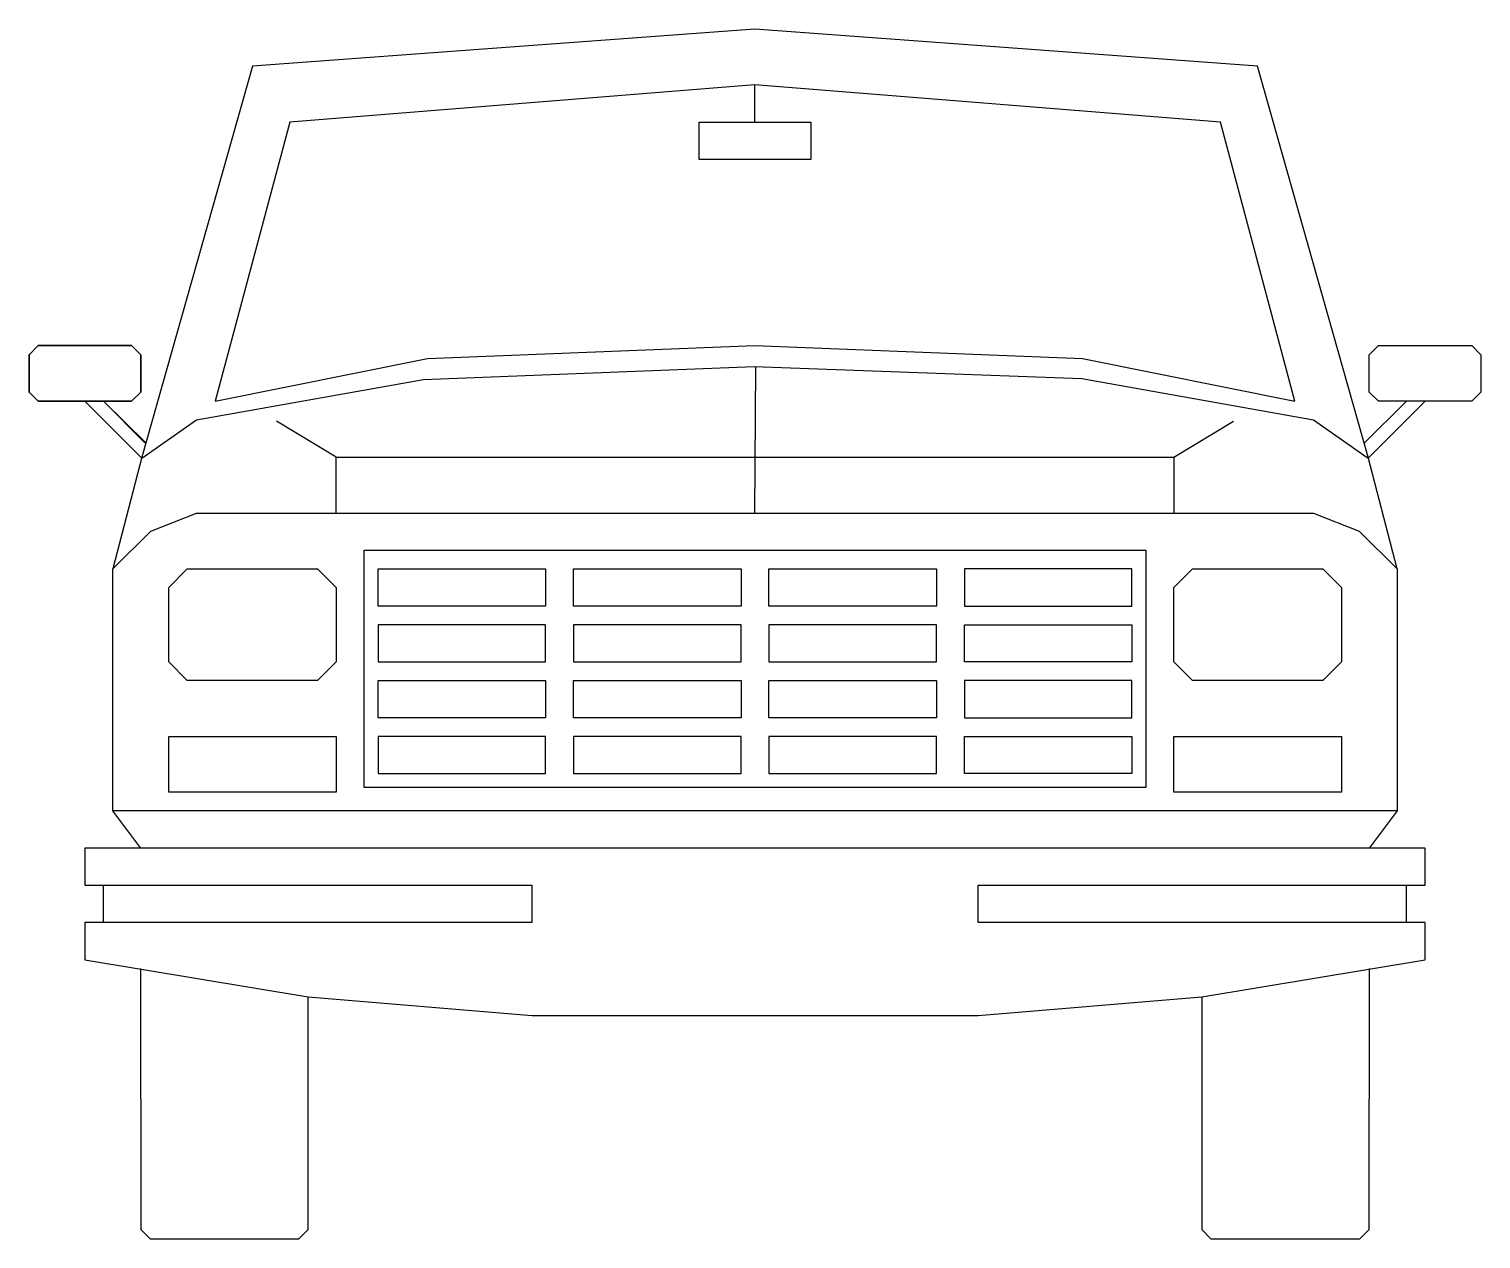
# Model space of a CAD drawing. Extents: x -1453 to 607, y -138 to 1580.
import ezdxf

# ---------------------------------------------------------------- set-up
doc = ezdxf.new("R2010")
doc.units = 0
doc.header["$MEASUREMENT"] = 0
doc.layers.add('LX-CAR', color=6, linetype='CONTINUOUS')

msp = doc.modelspace()

# ---------------------------------------------------------------- linework, layer by layer
at = {"layer": 'LX-CAR'}
for p, q in [((-422.9, 1579.5), (-1136, 1526.7)), ((290.3, 1526.7), (-422.9, 1579.5)), ((-1136, 1526.7), (-1292.8, 971.9)), ((-1136, 1526.7), (-1136, 1526.7)), ((447.1, 971.9), (290.3, 1526.7)), ((-422.9, 1500.3), (-1083.1, 1447.4)), ((237.5, 1447.4), (-422.9, 1500.3)), ((-422.9, 1447.4), (-422.9, 1500.3)), ((-1083.1, 1447.4), (-1188.8, 1051.2)), ((-502, 1394.6), (-502, 1447.4)), ((-502, 1447.4), (-343.7, 1447.4)), ((-343.7, 1447.4), (-343.7, 1394.6)), ((343.1, 1051.2), (237.5, 1447.4)), ((-343.7, 1394.6), (-502, 1394.6)), ((-1453, 1117.2), (-1439.8, 1130.4)), ((-1439.8, 1130.4), (-1453, 1117.2)), ((-1453, 1064.4), (-1453, 1117.2)), ((-1453, 1117.2), (-1453, 1064.4)), ((-1439.8, 1130.4), (-1307.7, 1130.4)), ((-1307.7, 1130.4), (-1439.8, 1130.4)), ((-1307.7, 1130.4), (-1294.5, 1117.2)), ((-1294.5, 1117.2), (-1307.7, 1130.4)), ((-1294.5, 1117.2), (-1294.5, 1064.4)), ((-1294.5, 1064.4), (-1294.5, 1117.2)), ((-887.5, 1111.8), (-422.9, 1130.4)), ((-422.9, 1130.4), (41.8, 1111.8)), ((448.8, 1117.2), (462, 1130.4)), ((448.8, 1064.4), (448.8, 1117.2)), ((462, 1130.4), (594.1, 1130.4)), ((594.1, 1130.4), (607.3, 1117.2)), ((607.3, 1117.2), (607.3, 1064.4)), ((-1188.8, 1051.2), (-887.5, 1111.8)), ((-893.2, 1082.2), (-424, 1100.7)), ((-424, 1100.7), (41, 1083.4)), ((-422.9, 892.7), (-421.7, 1100.7)), ((41.8, 1111.8), (343.1, 1051.2)), ((-1215.2, 1024.8), (-893.2, 1082.2)), ((41, 1083.4), (369.5, 1024.8)), ((-1439.8, 1051.2), (-1453, 1064.4)), ((-1453, 1064.4), (-1439.8, 1051.2)), ((-1373.7, 1051.2), (-1439.8, 1051.2)), ((-1307.7, 1051.2), (-1439.8, 1051.2)), ((-1439.8, 1051.2), (-1373.7, 1051.2)), ((-1292.8, 970.3), (-1373.7, 1051.2)), ((-1373.7, 1051.2), (-1307.7, 1051.2)), ((-1373.7, 1051.2), (-1292.8, 970.3)), ((-1347.3, 1051.2), (-1288.6, 992.5)), ((-1347.3, 1051.2), (-1286.7, 991.7)), ((-1294.5, 1064.4), (-1307.7, 1051.2)), ((-1307.7, 1051.2), (-1294.5, 1064.4)), ((501.6, 1051.2), (441.4, 991.7)), ((528, 1051.2), (447.1, 970.3)), ((462, 1051.2), (448.8, 1064.4)), ((501.6, 1051.2), (462, 1051.2)), ((594.1, 1051.2), (501.6, 1051.2)), ((607.3, 1064.4), (594.1, 1051.2)), ((-1292.8, 970.3), (-1215.2, 1024.8)), ((-1017.1, 971.9), (-1101.8, 1023.1)), ((171.4, 971.9), (256.1, 1023.1)), ((369.5, 1024.8), (447.1, 970.3)), ((-1292.8, 971.9), (-1334.1, 813.4)), ((-1017.1, 892.7), (-1017.1, 971.9)), ((-1017.1, 971.9), (171.4, 971.9)), ((171.4, 971.9), (171.4, 892.7)), ((488.4, 813.4), (447.1, 971.9)), ((-1280, 867.1), (-1215.2, 892.7)), ((-1215.2, 892.7), (369.5, 892.7)), ((369.5, 892.7), (434.3, 867.1)), ((-1334.1, 813.4), (-1280, 867.1)), ((434.3, 867.1), (488.4, 813.4)), ((-977.5, 503), (-977.5, 839.9)), ((-977.5, 839.9), (131.8, 839.9)), ((131.8, 839.9), (131.8, 503)), ((-1334.1, 470), (-1334.1, 813.4)), ((-1254.8, 787), (-1228.4, 813.4)), ((-1228.4, 813.4), (-1043.5, 813.4)), ((-1043.5, 813.4), (-1017.1, 787)), ((-957.7, 760.6), (-957.7, 813.4)), ((-957.7, 813.4), (-720, 813.4)), ((-720, 813.4), (-720, 760.6)), ((-680.3, 760.6), (-680.3, 813.4)), ((-680.3, 813.4), (-442.6, 813.4)), ((-442.6, 813.4), (-442.6, 760.6)), ((-403.2, 760.6), (-403.2, 813.4)), ((-403.2, 813.4), (-165.4, 813.4)), ((-165.4, 813.4), (-165.4, 760.6)), ((111.9, 813.4), (-125.8, 813.4)), ((-125.8, 813.4), (-125.8, 760.6)), ((111.9, 760.6), (111.9, 813.4)), ((171.4, 787), (197.8, 813.4)), ((197.8, 813.4), (382.7, 813.4)), ((382.7, 813.4), (409.2, 787)), ((488.4, 813.4), (488.4, 470)), ((-1254.8, 681.4), (-1254.8, 787)), ((-1017.1, 787), (-1017.1, 681.4)), ((171.4, 681.4), (171.4, 787)), ((409.2, 787), (409.2, 681.4)), ((-720, 760.6), (-957.7, 760.6)), ((-442.6, 760.6), (-680.3, 760.6)), ((-165.4, 760.6), (-403.2, 760.6)), ((-125.8, 760.6), (111.9, 760.6)), ((-957.7, 734.2), (-957.7, 681.4)), ((-720, 734.2), (-957.7, 734.2)), ((-720, 681.4), (-720, 734.2)), ((-442.6, 734.2), (-680.3, 734.2)), ((-680.3, 734.2), (-680.3, 681.4)), ((-442.6, 681.4), (-442.6, 734.2)), ((-403.2, 734.2), (-403.2, 681.4)), ((-165.4, 734.2), (-403.2, 734.2)), ((-165.4, 681.4), (-165.4, 734.2)), ((-125.8, 681.4), (-125.8, 734.2)), ((-125.8, 734.2), (111.9, 734.2)), ((111.9, 734.2), (111.9, 681.4)), ((-1228.4, 655), (-1254.8, 681.4)), ((-1017.1, 681.4), (-1043.5, 655)), ((-957.7, 681.4), (-720, 681.4)), ((-680.3, 681.4), (-442.6, 681.4)), ((-403.2, 681.4), (-165.4, 681.4)), ((111.9, 681.4), (-125.8, 681.4)), ((197.8, 655), (171.4, 681.4)), ((409.2, 681.4), (382.7, 655)), ((-1043.5, 655), (-1228.4, 655)), ((-957.7, 602.1), (-957.7, 655)), ((-957.7, 655), (-720, 655)), ((-720, 655), (-720, 602.1)), ((-680.3, 602.1), (-680.3, 655)), ((-680.3, 655), (-442.6, 655)), ((-442.6, 655), (-442.6, 602.1)), ((-403.2, 602.1), (-403.2, 655)), ((-403.2, 655), (-165.4, 655)), ((-165.4, 655), (-165.4, 602.1)), ((111.9, 655), (-125.8, 655)), ((-125.8, 655), (-125.8, 602.1)), ((111.9, 602.1), (111.9, 655)), ((382.7, 655), (197.8, 655)), ((-720, 602.1), (-957.7, 602.1)), ((-442.6, 602.1), (-680.3, 602.1)), ((-165.4, 602.1), (-403.2, 602.1)), ((-125.8, 602.1), (111.9, 602.1)), ((-1254.8, 496.5), (-1254.8, 575.7)), ((-1254.8, 575.7), (-1017.1, 575.7)), ((-1017.1, 575.7), (-1017.1, 496.5)), ((-957.7, 575.7), (-957.7, 522.9)), ((-720, 575.7), (-957.7, 575.7)), ((-720, 522.9), (-720, 575.7)), ((-442.6, 575.7), (-680.3, 575.7)), ((-680.3, 575.7), (-680.3, 522.9)), ((-442.6, 522.9), (-442.6, 575.7)), ((-403.2, 575.7), (-403.2, 522.9)), ((-165.4, 575.7), (-403.2, 575.7)), ((-165.4, 522.9), (-165.4, 575.7)), ((-125.8, 522.9), (-125.8, 575.7)), ((-125.8, 575.7), (111.9, 575.7)), ((111.9, 575.7), (111.9, 522.9)), ((171.4, 496.5), (171.4, 575.7)), ((171.4, 575.7), (409.2, 575.7)), ((409.2, 575.7), (409.2, 496.5)), ((-957.7, 522.9), (-720, 522.9)), ((-680.3, 522.9), (-442.6, 522.9)), ((-403.2, 522.9), (-165.4, 522.9)), ((111.9, 522.9), (-125.8, 522.9)), ((-1017.1, 496.5), (-1254.8, 496.5)), ((131.8, 503), (-977.5, 503)), ((409.2, 496.5), (171.4, 496.5)), ((-1294.5, 417.2), (-1334.1, 470)), ((488.4, 470), (-1334.1, 470)), ((488.4, 470), (448.8, 417.2)), ((528, 417.2), (-1373.7, 417.2)), ((-1373.7, 417.2), (-1373.7, 364.4)), ((528, 364.4), (528, 417.2)), ((-1373.7, 364.4), (-739.7, 364.4)), ((-1347.3, 311.5), (-1347.3, 364.4)), ((-739.7, 364.4), (-739.7, 311.5)), ((-106, 311.5), (-106, 364.4)), ((-106, 364.4), (528, 364.4)), ((501.6, 311.5), (501.6, 364.4)), ((-739.7, 311.5), (-1373.7, 311.5)), ((-1373.7, 311.5), (-1373.7, 258.7)), ((528, 311.5), (-106, 311.5)), ((528, 258.7), (528, 311.5)), ((-1373.7, 258.7), (-1056.7, 205.9)), ((211, 205.9), (528, 258.7)), ((-1294.9, 246.3), (-1294.5, -124.3)), ((448.8, -124.3), (449.2, 246.3)), ((-1056.7, 205.9), (-739.7, 179.5)), ((-1056.7, -124.3), (-1056.7, 205.9)), ((-106, 179.5), (211, 205.9)), ((211, 205.9), (211, -124.3)), ((-739.7, 179.5), (-106, 179.5)), ((-1294.5, -124.3), (-1281.3, -137.5)), ((-1281.3, -137.5), (-1069.9, -137.5)), ((-1069.9, -137.5), (-1056.7, -124.3)), ((211, -124.3), (211, -124.3)), ((211, -124.3), (224.2, -137.5)), ((224.2, -137.5), (435.6, -137.5)), ((435.6, -137.5), (448.8, -124.3))]:
    msp.add_line(p, q, dxfattribs=at)

doc.saveas('drawing.dxf')
